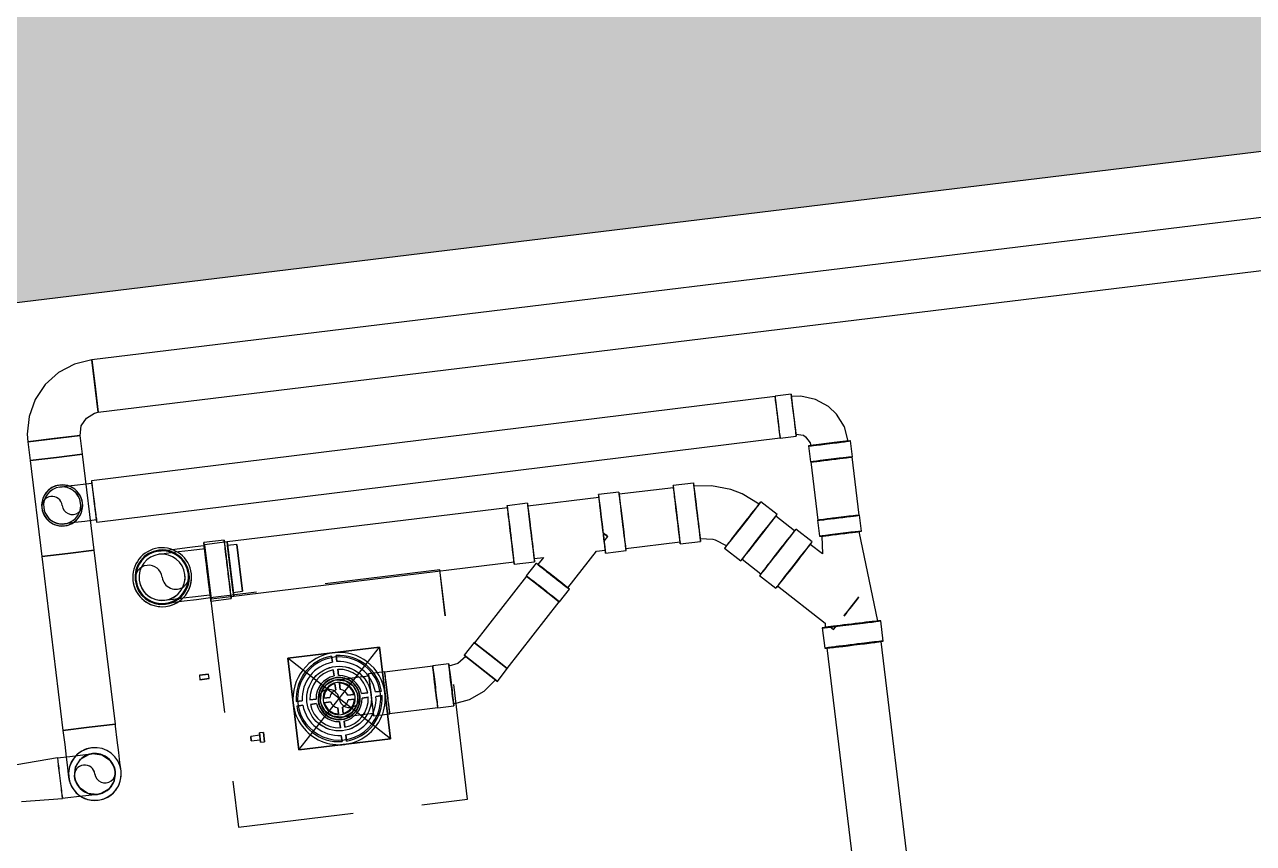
# Model space of a CAD drawing. Header units: inches. Extents: x 400392 to 401495, y 4543971 to 4544133.
# Drawn here: x 400463.047 to 400465.709, y 4544095.496 to 4544097.269 of the extents above; entities that cross this region are included whole.
import ezdxf

# ---------------------------------------------------------------- set-up
doc = ezdxf.new("R2010")
doc.units = ezdxf.units.IN
doc.header["$MEASUREMENT"] = 0
doc.linetypes.add('CIZGI', pattern=[0.4, 0.25, -0.15])
doc.layers.add('A-DETL-GENF', color=92, linetype='Continuous', lineweight=9)
for name, color, linetype in [('kolon tarama prota', 252, 'Continuous'), ('perde prota', 1, 'Continuous'), ('PRT-MI-a_fit_drainage', 10, 'Continuous'), ('st-s_level (kot)', 6, 'Continuous')]:
    doc.layers.add(name, color=color, linetype=linetype)
doc.styles.add('OLCU', font='romanstw.shx')

# ---------------------------------------------------------------- blocks, each defined once
blk = doc.blocks.new('+24.06 mekanik')
at = {"layer": 'kolon tarama prota', "color": 253}
for p, q in [((2923.8, 171092.6), (2925.5, 165604.4)), ((3039.8, 165604.4), (3038.1, 171092.6)), ((3736.5, 167232.4), (3692.1, 167232.4)), ((3332.5, 167214.5), (3297.5, 167214.5)), ((3459.6, 167213.7), (3332.5, 167213.7)), ((3494.6, 167214.5), (3459.6, 167214.5)), ((3692.1, 167225.8), (3494.6, 167209.6)), ((4618.2, 167227.7), (3736.5, 167227.7)), ((3494.6, 167127.7), (3533.2, 167124.5)), ((3533.2, 167124.6), (3509.4, 167100.7)), ((3692.4, 167134.8), (3691.8, 167134.6)), ((3692.1, 167121.8), (3698.5, 167128.3)), ((3182, 167098.8), (3182, 167063.8)), ((3273.6, 167063.9), (3273.5, 167098.9)), ((3297.5, 167122.9), (3332.5, 167122.9)), ((3332.5, 167123.7), (3459.6, 167123.7)), ((3459.6, 167122.9), (3494.6, 167122.9)), ((3504.7, 167105.4), (3473.3, 167074)), ((3590.2, 167019.9), (3682.6, 167112.3)), ((3682.6, 167112.3), (3692.1, 167111.5)), ((3692.1, 167104.9), (3736.5, 167104.9)), ((3736.5, 167109.7), (4618.2, 167109.7)), ((3182.8, 167063.8), (3185.3, 165572.3)), ((3275.3, 165572.5), (3272.8, 167063.9)), ((3476.6, 167070.6), (3439.9, 167033.9)), ((3436.6, 167037.3), (3405.2, 167005.9)), ((3563.4, 166983.8), (3594.9, 167015.2)), ((3523.4, 166950.5), (3560.1, 166987.2)), ((3495.3, 166915.7), (3526.7, 166947.1)), ((3347.2, 166865.9), (3347.2, 166821.5)), ((3474.7, 166821.5), (3474.7, 166865.9)), ((3351.9, 166821.5), (3351.9, 166703.1)), ((3469.9, 166703.1), (3469.9, 166821.5)), ((3347.2, 166703.1), (3347.2, 166658.6)), ((3474.7, 166658.6), (3474.7, 166703.1)), ((3353.8, 166658.6), (3353.8, 166503.7)), ((3430.9, 166658.9), (3430.7, 166658.3)), ((3449, 166658.6), (3439.9, 166667.7)), ((3468.1, 166639.5), (3468.1, 166658.6)), ((3539.6, 166568.1), (3468.1, 166639.5)), ((3567.7, 166546.7), (3543, 166571.5)), ((3535.3, 166514.4), (3567.2, 166546.2)), ((3567.2, 166546.2), (3535.3, 166514.4)), ((3696.8, 166416.5), (3567.2, 166546.2)), ((3468, 166523.7), (3481.6, 166510.1)), ((3468.1, 166503.7), (3468.1, 166523.7)), ((3503.5, 166482.5), (3535.3, 166514.4)), ((3535.3, 166514.4), (3503.5, 166482.5)), ((3347.2, 166503.7), (3347.2, 166459.3)), ((3474.7, 166459.3), (3474.7, 166503.7)), ((3478.2, 166506.7), (3503, 166482)), ((3351.9, 166459.3), (3351.9, 165841.7)), ((3469.9, 165841.7), (3469.9, 166459.3)), ((3503.5, 166482.5), (3633.2, 166352.9)), ((3697.4, 166417.1), (3632.6, 166352.3)), ((3632.6, 166352.3), (3697.4, 166417.1)), ((3665, 166384.7), (3696.8, 166416.5)), ((3696.8, 166416.5), (3665, 166384.7)), ((3722.1, 166392.3), (3697.4, 166417.1)), ((3633.2, 166352.9), (3665, 166384.7)), ((3665, 166384.7), (3633.2, 166352.9)), ((3722.1, 166392.3), (3657.4, 166327.6)), ((3657.4, 166327.6), (3722.1, 166392.3)), ((3718.7, 166388.9), (3660.8, 166331)), ((3660.8, 166331), (3718.7, 166388.9)), ((3632.6, 166352.3), (3657.4, 166327.6)), ((3672, 166292.3), (3672, 166257.3)), ((3763.6, 166257.3), (3763.6, 166292.3)), ((3672.8, 166257.3), (3672.8, 166152.4)), ((3762.8, 166152.4), (3762.8, 166257.3)), ((3817.8, 166147.6), (3617.8, 166147.6)), ((3617.8, 166147.6), (3617.8, 165947.6)), ((3617.8, 165947.6), (3617.8, 166147.6)), ((3617.8, 166147.6), (3817.8, 166147.6)), ((3617.8, 166147.6), (3617.8, 166147.6)), ((3672, 166152.4), (3672, 166117.4)), ((3712.8, 166140.8), (3712.8, 166127.5)), ((3712.8, 166127.5), (3712.8, 166140.8)), ((3712.8, 166140.8), (3712.8, 166140.8)), ((3722.8, 166127.5), (3722.8, 166140.8)), ((3722.8, 166140.8), (3722.8, 166127.5)), ((3722.8, 166140.8), (3722.8, 166140.8)), ((3763.6, 166117.4), (3763.6, 166152.4)), ((3817.8, 165947.6), (3817.8, 166147.6)), ((3817.8, 166147.6), (3817.8, 165947.6)), ((3817.8, 166147.6), (3817.8, 166147.6)), ((3712.8, 166127.5), (3712.8, 166127.5)), ((3722.8, 166127.5), (3722.8, 166127.5)), ((3712.8, 166110.8), (3712.8, 166097.4)), ((3712.8, 166097.4), (3712.8, 166110.8)), ((3712.8, 166110.8), (3712.8, 166110.8)), ((3712.8, 166097.4), (3712.8, 166097.4)), ((3717.8, 166093.4), (3717.8, 166093.4)), ((3722.8, 166097.4), (3722.8, 166110.8)), ((3722.8, 166110.8), (3722.8, 166097.4)), ((3722.8, 166110.8), (3722.8, 166110.8)), ((3722.8, 166097.4), (3722.8, 166097.4)), ((3712.8, 166080.6), (3712.8, 166067)), ((3712.8, 166067), (3712.8, 166080.6)), ((3712.8, 166080.6), (3712.8, 166080.6)), ((3712.8, 166067), (3712.8, 166067)), ((3722.8, 166067), (3722.8, 166080.6)), ((3722.8, 166080.6), (3722.8, 166067)), ((3722.8, 166080.6), (3722.8, 166080.6)), ((3722.8, 166067), (3722.8, 166067)), ((3637.9, 166052.6), (3624.6, 166052.6)), ((3624.6, 166052.6), (3637.9, 166052.6)), ((3624.6, 166052.6), (3624.6, 166052.6)), ((3624.6, 166042.6), (3637.9, 166042.6)), ((3637.9, 166042.6), (3624.6, 166042.6)), ((3624.6, 166042.6), (3624.6, 166042.6)), ((3637.9, 166052.6), (3637.9, 166052.6)), ((3637.9, 166042.6), (3637.9, 166042.6)), ((3668, 166052.6), (3654.6, 166052.6)), ((3654.6, 166052.6), (3668, 166052.6)), ((3654.6, 166052.6), (3654.6, 166052.6)), ((3654.6, 166042.6), (3668, 166042.6)), ((3668, 166042.6), (3654.6, 166042.6)), ((3654.6, 166042.6), (3654.6, 166042.6)), ((3668, 166052.6), (3668, 166052.6)), ((3668, 166042.6), (3668, 166042.6)), ((3698.4, 166052.6), (3684.8, 166052.6)), ((3684.8, 166052.6), (3698.4, 166052.6)), ((3684.8, 166052.6), (3684.8, 166052.6)), ((3684.8, 166042.6), (3698.4, 166042.6)), ((3698.4, 166042.6), (3684.8, 166042.6)), ((3684.8, 166042.6), (3684.8, 166042.6)), ((3698.4, 166052.6), (3698.4, 166052.6)), ((3698.4, 166042.6), (3698.4, 166042.6)), ((3750.7, 166052.6), (3737.1, 166052.6)), ((3737.1, 166052.6), (3750.7, 166052.6)), ((3737.1, 166052.6), (3737.1, 166052.6)), ((3737.1, 166042.6), (3750.7, 166042.6)), ((3750.7, 166042.6), (3737.1, 166042.6)), ((3737.1, 166042.6), (3737.1, 166042.6)), ((3750.7, 166052.6), (3750.7, 166052.6)), ((3750.7, 166042.6), (3750.7, 166042.6)), ((3780.9, 166052.6), (3767.5, 166052.6)), ((3767.5, 166052.6), (3780.9, 166052.6)), ((3767.5, 166052.6), (3767.5, 166052.6)), ((3767.5, 166042.6), (3780.9, 166042.6)), ((3780.9, 166042.6), (3767.5, 166042.6)), ((3767.5, 166042.6), (3767.5, 166042.6)), ((3780.9, 166052.6), (3780.9, 166052.6)), ((3780.9, 166042.6), (3780.9, 166042.6)), ((3811, 166052.6), (3797.6, 166052.6)), ((3797.6, 166052.6), (3811, 166052.6)), ((3797.6, 166052.6), (3797.6, 166052.6)), ((3797.6, 166042.6), (3811, 166042.6)), ((3811, 166042.6), (3797.6, 166042.6)), ((3797.6, 166042.6), (3797.6, 166042.6)), ((3811, 166052.6), (3811, 166052.6)), ((3811, 166042.6), (3811, 166042.6)), ((3712.8, 166028.3), (3712.8, 166014.7)), ((3712.8, 166014.7), (3712.8, 166028.3)), ((3712.8, 166028.3), (3712.8, 166028.3)), ((3712.8, 166014.7), (3712.8, 166014.7)), ((3722.8, 166014.7), (3722.8, 166028.3)), ((3722.8, 166028.3), (3722.8, 166014.7)), ((3722.8, 166028.3), (3722.8, 166028.3)), ((3722.8, 166014.7), (3722.8, 166014.7)), ((3712.8, 165997.9), (3712.8, 165984.5)), ((3712.8, 165984.5), (3712.8, 165997.9)), ((3712.8, 165997.9), (3712.8, 165997.9)), ((3712.8, 165984.5), (3712.8, 165984.5)), ((3717.8, 166001.8), (3717.8, 166001.8)), ((3722.8, 165984.5), (3722.8, 165997.9)), ((3722.8, 165997.9), (3722.8, 165984.5)), ((3722.8, 165997.9), (3722.8, 165997.9)), ((3722.8, 165984.5), (3722.8, 165984.5)), ((3712.8, 165967.8), (3712.8, 165954.4)), ((3712.8, 165954.4), (3712.8, 165967.8)), ((3712.8, 165967.8), (3712.8, 165967.8)), ((3712.8, 165954.4), (3712.8, 165954.4)), ((3722.8, 165954.4), (3722.8, 165967.8)), ((3722.8, 165967.8), (3722.8, 165954.4)), ((3722.8, 165967.8), (3722.8, 165967.8)), ((3722.8, 165954.4), (3722.8, 165954.4)), ((3617.8, 165947.6), (3817.8, 165947.6)), ((3817.8, 165947.6), (3617.8, 165947.6)), ((3617.8, 165947.6), (3617.8, 165947.6)), ((3817.8, 165947.6), (3817.8, 165947.6)), ((3771, 165876), (3771, 165867.3)), ((3791, 165876), (3771, 165876)), ((3771, 165876), (3791, 165876)), ((3791, 165867.3), (3791, 165876)), ((3352, 165847.7), (3352, 165798.6)), ((3352, 165847.7), (3411, 165847.7)), ((3411, 165847.7), (3352, 165847.7)), ((3360, 165868.2), (3360, 165847.7)), ((3462, 165868.2), (3360, 165868.2)), ((3360, 165868.2), (3462, 165868.2)), ((3462, 165847.7), (3360, 165847.7)), ((3360, 165847.7), (3462, 165847.7)), ((3411, 165847.7), (3470, 165847.7)), ((3470, 165847.7), (3411, 165847.7)), ((3462, 165847.7), (3462, 165868.2)), ((3470, 165798.6), (3470, 165847.7)), ((3791, 165867.3), (3771, 165867.3)), ((3771, 165867.3), (3791, 165867.3)), ((3776, 165867.3), (3776, 165847.7)), ((3786, 165867.3), (3776, 165867.3)), ((3776, 165867.3), (3786, 165867.3)), ((3786, 165847.7), (3776, 165847.7)), ((3776, 165847.7), (3786, 165847.7)), ((3786, 165847.7), (3786, 165867.3)), ((3347.2, 165841.7), (3347.2, 165797.2)), ((3474.7, 165797.2), (3474.7, 165841.7)), ((3352, 165798.6), (3411, 165798.6)), ((3411, 165798.6), (3352, 165798.6)), ((3410.9, 165798.6), (3410.9, 165798.6)), ((3410.9, 165798.6), (3410.9, 165798.6)), ((3411, 165798.6), (3470, 165798.6)), ((3470, 165798.6), (3411, 165798.6)), ((3641, 165773.2), (3631, 165773.2)), ((3631, 165753.2), (3631, 165773.2)), ((3631, 165773.2), (3631, 165753.2)), ((3641, 165753.2), (3641, 165773.2)), ((3641, 165773.2), (3641, 165753.2)), ((3631, 165753.2), (3641, 165753.2)), ((3347.2, 165698.8), (3347.2, 165698.8)), ((3474.7, 165698.8), (3474.7, 165698.8)), ((2925.5, 165604.4), (2982.6, 165604.4)), ((2982.6, 165604.4), (2925.5, 165604.4)), ((2925.5, 165604.4), (3039.8, 165604.4)), ((3039.8, 165604.4), (2925.5, 165604.4)), ((2982.6, 165604.4), (3039.8, 165604.4)), ((3039.8, 165604.4), (2982.6, 165604.4)), ((3125.7, 165559.6), (3084.7, 165559.6)), ((3084.7, 165559.6), (3084.7, 165502.5)), ((3084.7, 165502.5), (3084.7, 165559.6)), ((3084.7, 165445.3), (3084.7, 165559.6)), ((3084.7, 165559.6), (3084.7, 165445.3)), ((3335.1, 165559.7), (3125.7, 165559.6)), ((3125.7, 165559.6), (3125.8, 165502.5)), ((3125.8, 165502.5), (3125.7, 165559.6)), ((3714.2, 165559.8), (3335.1, 165559.7)), ((3335.1, 165559.7), (3335.2, 165502.5)), ((3335.2, 165502.5), (3335.1, 165559.7)), ((3714.2, 165559.8), (3714.2, 165502.7)), ((3714.2, 165502.7), (3714.2, 165559.8)), ((3084.7, 165502.5), (3084.7, 165445.3)), ((3084.7, 165445.3), (3084.7, 165502.5)), ((3125.8, 165502.5), (3125.8, 165445.3)), ((3125.8, 165445.3), (3125.8, 165502.5)), ((3125.8, 165502.5), (3125.8, 165502.5)), ((3125.8, 165502.5), (3125.8, 165502.5)), ((3335.2, 165502.5), (3335.2, 165502.5)), ((3335.2, 165502.5), (3335.2, 165502.5)), ((3335.2, 165502.5), (3335.2, 165445.4)), ((3335.2, 165445.4), (3335.2, 165502.5)), ((3714.2, 165502.7), (3714.2, 165445.5)), ((3714.2, 165445.5), (3714.2, 165502.7)), ((3714.2, 165502.7), (3714.2, 165502.7)), ((3714.2, 165502.7), (3714.2, 165502.7)), ((3084.7, 165445.3), (3125.8, 165445.3)), ((3125.8, 165445.3), (3335.2, 165445.4)), ((3335.2, 165445.4), (3714.2, 165445.5)), ((3771.7, 165426.7), (3776, 165337.7)), ((3856.4, 165337.7), (3860.6, 165426.7))]:
    blk.add_line(p, q, dxfattribs=at)
at = {"layer": 'kolon tarama prota', "color": 253, "flags": 128}
for points in [[(3297.5, 167209.6), (3265.5, 167204.9), (3236.2, 167191.1), (3218.2, 167176.2)], [(3218.2, 167176.2), (3199.3, 167150), (3188.7, 167119.5), (3186.8, 167098.8)], [(3276.9, 167119), (3291.1, 167127), (3297.5, 167127.7)], [(3268.7, 167098.9), (3273.3, 167114.6), (3276.9, 167119)], [(3409.8, 167001.2), (3383.2, 166967.9), (3370.6, 166944.3)], [(3370.6, 166944.3), (3357.6, 166903.7), (3353.8, 166865.9)], [(3474.8, 166897.5), (3490, 166919.7), (3490.6, 166920.4)], [(3468.1, 166865.9), (3472.8, 166892.4), (3474.8, 166897.5)], [(3758.7, 166292.3), (3754, 166328), (3740.1, 166361.2), (3718.7, 166388.9)], [(3660.8, 166331), (3673.1, 166312), (3676.8, 166292.3)], [(3676.8, 166047.6), (3676.8, 166052.3), (3676.8, 166065.8), (3676.8, 166086.3), (3676.8, 166111), (3676.8, 166117.4)], [(3758.7, 166117.4), (3758.7, 166092.1), (3758.7, 166070.3), (3758.7, 166054.9), (3758.7, 166047.9), (3758.7, 166047.6)], [(3676.8, 166047.6), (3681.5, 166066.6), (3694.4, 166081.3), (3712.7, 166088.3), (3717.8, 166088.6)], [(3717.8, 166088.6), (3736.8, 166083.9), (3751.4, 166071), (3758.4, 166052.7), (3758.7, 166047.6)], [(3717.8, 166006.7), (3698.8, 166011.3), (3684.1, 166024.3), (3677.1, 166042.5), (3676.8, 166047.6)], [(3758.7, 166047.6), (3754.1, 166028.6), (3741.1, 166014), (3722.8, 166007), (3717.8, 166006.7)], [(3353.8, 165698.8), (3353.8, 165703.5), (3353.8, 165717.3), (3353.8, 165738.7), (3353.8, 165765.8), (3353.8, 165795.9), (3353.8, 165797.2)], [(3360.9, 165798.6), (3360.9, 165768.3), (3360.9, 165740.8), (3360.9, 165718.7), (3360.9, 165704.2), (3360.9, 165698.7), (3360.9, 165698.6)], [(3460.9, 165698.6), (3460.9, 165703.4), (3460.9, 165717.1), (3460.9, 165738.5), (3460.9, 165765.6), (3460.9, 165795.9), (3460.9, 165798.6)], [(3468.1, 165797.2), (3468.1, 165767), (3468.1, 165739.7), (3468.1, 165718), (3468.1, 165703.9), (3468.1, 165698.8), (3468.1, 165698.8)], [(2925.5, 165604.4), (2930.2, 165565.9), (2944.2, 165529.6), (2966.5, 165497.8), (2995.8, 165472.4), (3030.5, 165454.8), (3068.3, 165446.2), (3084.7, 165445.3)], [(3084.7, 165559.6), (3064.7, 165564.3), (3048.9, 165577.3), (3040.6, 165596.1), (3039.8, 165604.4)], [(3190.3, 165502.4), (3190.2, 165507.2), (3190.2, 165520.7), (3190.2, 165541.1), (3190.1, 165565.9), (3190.1, 165572.4)], [(3270.6, 165572.5), (3270.6, 165547.2), (3270.6, 165525.3), (3270.7, 165509.9), (3270.7, 165502.9), (3270.7, 165502.6)], [(3816.2, 165559.8), (3811.5, 165559.8), (3797.7, 165559.8), (3776.2, 165559.8), (3749, 165559.8), (3718.6, 165559.8), (3714.2, 165559.8)], [(3771.8, 165502.7), (3776.4, 165522.5), (3789.5, 165538.2), (3808.2, 165546.4), (3816.2, 165547.1)], [(3816.2, 165547.1), (3836.1, 165542.5), (3851.7, 165529.4), (3859.9, 165510.7), (3860.7, 165502.7)], [(3771.7, 165426.7), (3771.8, 165453.2), (3771.8, 165476.3), (3771.8, 165493.2), (3771.8, 165501.8), (3771.8, 165502.7)], [(3816.2, 165458.2), (3796.4, 165462.9), (3780.7, 165476), (3772.5, 165494.6), (3771.8, 165502.7)], [(3860.7, 165502.7), (3856, 165482.8), (3842.9, 165467.2), (3824.2, 165459), (3816.2, 165458.2)], [(3860.7, 165502.7), (3860.7, 165498), (3860.7, 165484.4), (3860.7, 165463.7), (3860.6, 165438.3), (3860.6, 165426.7)], [(3714.2, 165445.5), (3744.9, 165445.5), (3772.8, 165445.5), (3795.2, 165445.5), (3810.1, 165445.5), (3816.1, 165445.5), (3816.2, 165445.5)]]:
    blk.add_lwpolyline(points, dxfattribs=at)
at = {"layer": 'kolon tarama prota', "color": 253}
for centre, radius, start, end in [((3717.8, 166047.6), 100, 90.0009, 270.0009), ((3717.8, 166047.6), 100, 90.0009, 270.0009), ((3717.8, 166047.6), 93.3, 93.0717, 176.93), ((3717.8, 166047.6), 93.3, 93.0717, 176.93), ((3717.8, 166047.6), 100, 270.0009, 90.0009), ((3717.8, 166047.6), 100, 270.0009, 90.0009), ((3717.8, 166047.6), 93.3, 3.0717, 86.93), ((3717.8, 166047.6), 93.3, 3.0717, 86.93), ((3717.8, 166047.6), 90, 90.0009, 270.0009), ((3717.8, 166047.6), 90, 90.0009, 270.0009), ((3717.8, 166047.6), 80, 93.5842, 176.4175), ((3717.8, 166047.6), 80, 93.5842, 176.4175), ((3717.8, 166047.6), 90, 270.0009, 90.0009), ((3717.8, 166047.6), 90, 270.0009, 90.0009), ((3717.8, 166047.6), 80, 3.5842, 86.4175), ((3717.8, 166047.6), 80, 3.5842, 86.4175), ((3717.8, 166047.6), 63.3, 94.5289, 175.4728), ((3717.8, 166047.6), 63.3, 94.5289, 175.4728), ((3717.8, 166047.6), 50, 95.74, 174.2617), ((3717.8, 166047.6), 50, 95.74, 174.2617), ((3717.8, 166047.6), 45.8, 90.0009, 270.0009), ((3717.8, 166047.6), 45.8, 90.0009, 270.0009), ((3717.8, 166047.6), 45, 0, 180), ((3717.8, 166047.6), 41, 90.0009, 270.0009), ((3717.8, 166047.6), 45.8, 270.0009, 90.0009), ((3717.8, 166047.6), 45.8, 270.0009, 90.0009), ((3717.8, 166070.1), 22.5, 270, 90), ((3717.8, 166047.6), 41, 270.0009, 90.0009), ((3717.8, 166047.6), 63.3, 4.5289, 85.4728), ((3717.8, 166047.6), 63.3, 4.5289, 85.4728), ((3717.8, 166047.6), 50, 5.74, 84.2617), ((3717.8, 166047.6), 50, 5.74, 84.2617), ((3717.8, 166047.6), 35, 90.0009, 270.0009), ((3717.8, 166047.6), 35, 90.0009, 270.0009), ((3717.8, 166047.6), 33.3, 98.6278, 171.3739), ((3717.8, 166047.6), 33.3, 98.6278, 171.3739), ((3717.8, 166047.6), 20, 104.4784, 165.5234), ((3717.8, 166047.6), 20, 104.4784, 165.5234), ((3717.8, 166047.6), 35, 270.0009, 90.0009), ((3717.8, 166047.6), 35, 270.0009, 90.0009), ((3717.8, 166047.6), 33.3, 8.6278, 81.3739), ((3717.8, 166047.6), 33.3, 8.6278, 81.3739), ((3717.8, 166047.6), 20, 14.4784, 75.5234), ((3717.8, 166047.6), 20, 14.4784, 75.5234), ((3717.8, 166047.6), 93.3, 183.0717, 266.93), ((3717.8, 166047.6), 93.3, 183.0717, 266.93), ((3717.8, 166047.6), 80, 183.5842, 266.4175), ((3717.8, 166047.6), 80, 183.5842, 266.4175), ((3717.8, 166047.6), 63.3, 184.5289, 265.4728), ((3717.8, 166047.6), 63.3, 184.5289, 265.4728), ((3717.8, 166047.6), 50, 185.74, 264.2617), ((3717.8, 166047.6), 50, 185.74, 264.2617), ((3717.8, 166047.6), 45, 180, 0), ((3717.8, 166047.6), 33.3, 188.6278, 261.3739), ((3717.8, 166047.6), 33.3, 188.6278, 261.3739), ((3717.8, 166025.1), 22.5, 90, 270), ((3717.8, 166047.6), 20, 194.4784, 255.5234), ((3717.8, 166047.6), 20, 194.4784, 255.5234), ((3717.8, 166047.6), 33.3, 278.6278, 351.3739), ((3717.8, 166047.6), 20, 284.4784, 345.5234), ((3717.8, 166047.6), 63.3, 274.5289, 355.4728), ((3717.8, 166047.6), 50, 275.74, 354.2617), ((3717.8, 166047.6), 93.3, 273.0717, 356.93), ((3717.8, 166047.6), 80, 273.5842, 356.4175), ((3717.8, 166047.6), 50, 275.74, 354.2617), ((3717.8, 166047.6), 63.3, 274.5289, 355.4728), ((3717.8, 166047.6), 80, 273.5842, 356.4175), ((3717.8, 166047.6), 93.3, 273.0717, 356.93), ((3717.8, 166047.6), 20, 284.4784, 345.5234), ((3717.8, 166047.6), 33.3, 278.6278, 351.3739), ((3410.9, 165698.8), 63.8, 90.0004, 270.0004), ((3410.9, 165698.8), 63.8, 90.0004, 270.0004), ((3410.9, 165698.8), 59, 0, 180), ((3410.9, 165698.8), 57.2, 90.0004, 270.0004), ((3410.9, 165698.6), 50, 90.0024, 270.0024), ((3410.9, 165698.8), 63.8, 270.0004, 90.0004), ((3410.9, 165698.8), 63.8, 270.0004, 90.0004), ((3410.9, 165728.3), 29.5, 270, 90), ((3410.9, 165698.8), 57.1, 270.0004, 90.0004), ((3410.9, 165698.6), 50, 270.0024, 90.0024), ((3410.9, 165698.8), 59, 180, 0), ((3410.9, 165669.3), 29.5, 90, 270), ((3816.2, 165502.7), 57.1, 0.0179, 180.0179), ((3816.2, 165502.7), 57.2, 90.0179, 270.0179), ((3816.2, 165502.7), 57.2, 270.0179, 90.0179), ((3230.5, 165502.5), 44.5, 0, 180), ((3230.5, 165502.5), 44.4, 0.0179, 180.0179), ((3230.5, 165502.5), 44.5, 0, 180), ((3230.5, 165502.5), 40.2, 90.097, 270.097), ((3230.5, 165502.5), 40.2, 0, 180), ((3230.5, 165502.5), 40.2, 270.097, 90.097), ((3230.5, 165524.7), 22.2, 270, 90), ((3816.2, 165502.7), 44.5, 0, 180), ((3816.2, 165502.7), 44.4, 90.0179, 270.0179), ((3816.2, 165502.7), 44.5, 89.9951, 269.9951), ((3816.2, 165524.9), 22.2, 270, 90), ((3816.2, 165502.7), 44.5, 270.0179, 90.0179), ((3816.2, 165502.7), 44.4, 269.9951, 89.9951), ((3230.5, 165502.5), 44.4, 180, 0), ((3230.5, 165502.5), 44.5, 180.0179, 0.0179), ((3230.5, 165502.5), 44.4, 180, 0), ((3230.5, 165502.5), 40.2, 180, 0), ((3230.5, 165480.3), 22.2, 90, 270), ((3816.2, 165502.7), 57.1, 180.0179, 0.0179), ((3816.2, 165502.7), 44.5, 180, 0), ((3816.2, 165480.5), 22.2, 90, 270)]:
    blk.add_arc(centre, radius, start, end, dxfattribs=at)
for centre, major_axis, ratio, start_param, end_param in [((3692.1, 167168.7), (0, 63.8), 0.01, 0.004142, 3.145735), ((3692.1, 167168.7), (0, 63.8), 0.01, 3.145735, 6.287327), ((3736.5, 167168.7), (0, 63.8), 0.01, 0.004142, 3.145735), ((3736.5, 167168.7), (0, 63.8), 0.01, 3.145735, 6.287327), ((3297.5, 167168.7), (0, 45.8), 0.009802, 0.010049, 3.151642), ((3297.5, 167168.7), (0, 41), 0.009802, 0.010049, 3.151642), ((3297.5, 167168.7), (0, 45.8), 0.009802, 3.151642, 6.293235), ((3297.5, 167168.7), (0, 41), 0.009802, 3.151642, 6.293235), ((3332.5, 167168.7), (0, 45.8), 0.009802, 0.010049, 3.151642), ((3332.5, 167168.7), (0, 45), 0.009802, 0, 1.570796), ((3332.5, 167168.7), (0, 45.8), 0.009802, 3.151642, 6.293235), ((3332.5, 167168.7), (0, 45), 0.009802, 4.712389, 6.283185), ((3459.6, 167168.7), (0, 45.8), 0.01, 0.004142, 3.145735), ((3459.6, 167168.7), (0, 45), 0.009802, 0, 1.570796), ((3459.6, 167168.7), (0, 45.8), 0.01, 3.145735, 6.287327), ((3459.6, 167168.7), (0, 45), 0.009802, 4.712389, 6.283185), ((3494.6, 167168.7), (0, 45.8), 0.01, 0.004142, 3.145735), ((3494.6, 167168.7), (0, 45.8), 0.01, 3.145735, 6.287327), ((3736.5, 167168.7), (0, 59), 0.01, 0, 1.570796), ((3736.5, 167168.7), (0, 59), 0.01, 4.712389, 6.283185), ((3658.1, 167168.7), (-40.4, 40.4), 0.009999, 0.975075, 1.912132), ((3658.1, 167168.7), (-40.4, 40.4), 0.009999, 4.362769, 5.299826), ((3332.5, 167168.7), (0, 45), 0.009802, 1.570796, 3.141593), ((3332.5, 167168.7), (0, 45), 0.009802, 3.141593, 4.712389), ((3459.6, 167168.7), (0, 45), 0.009802, 1.570796, 3.141593), ((3459.6, 167168.7), (0, 45), 0.009802, 3.141593, 4.712389), ((3736.5, 167168.7), (0, 59), 0.01, 1.570796, 3.141593), ((3736.5, 167168.7), (0, 59), 0.01, 3.141593, 4.712389), ((3658.1, 167168.7), (-40.4, 40.4), 0.009999, 2.565254, 3.13745), ((3658.1, 167168.7), (-40.4, 40.4), 0.009999, 3.13745, 3.709646), ((3227.8, 167098.9), (45.8, 0.1), 0.010033, 3.131774, 6.273367), ((3227.8, 167098.9), (45.8, 0.1), 0.010033, 6.273367, 9.414959), ((3227.8, 167098.9), (41, 0.1), 0.010033, 3.131774, 6.273367), ((3227.8, 167098.9), (41, 0.1), 0.010033, 6.273367, 9.414959), ((3549.8, 167060.3), (-45.1, 45.1), 0.009999, 6.279043, 9.420636), ((3549.8, 167060.3), (-45.1, 45.1), 0.009999, 3.13745, 6.279043), ((3549.8, 167060.3), (-40.4, 40.4), 0.009999, 6.279043, 9.420636), ((3549.8, 167060.3), (-40.4, 40.4), 0.009999, 3.13745, 6.279043), ((3518.3, 167028.9), (-45.1, 45.1), 0.009999, 6.279043, 9.420636), ((3518.3, 167028.9), (-45.1, 45.1), 0.009999, 3.13745, 6.279043), ((3518.3, 167028.9), (-41.7, 41.7), 0.01, 4.712389, 6.283185), ((3227.8, 167063.9), (45.8, 0.1), 0.010033, 3.131774, 6.273367), ((3227.8, 167063.9), (45.8, 0.1), 0.010033, 6.273367, 9.414959), ((3227.8, 167063.9), (45, 0.1), 0.010031, 1.570796, 3.141593), ((3227.8, 167063.9), (45, 0.1), 0.010031, 3.141593, 4.712389), ((3227.8, 167063.9), (45, 0.1), 0.010031, 0, 1.570796), ((3227.8, 167063.9), (45, 0.1), 0.010031, 4.712389, 6.283185), ((3518.3, 167028.9), (-41.7, 41.7), 0.01, 0, 1.570796), ((3481.7, 166992.2), (-45.1, 45.1), 0.01, 0.003802, 3.145395), ((3481.7, 166992.2), (-45.1, 45.1), 0.01, 3.145395, 6.286987), ((3481.7, 166992.2), (-41.7, 41.7), 0.01, 0, 1.570796), ((3481.7, 166992.2), (-41.7, 41.7), 0.01, 4.712389, 6.283185), ((3518.3, 167028.9), (-41.7, 41.7), 0.01, 1.570796, 3.141593), ((3518.3, 167028.9), (-41.7, 41.7), 0.01, 3.141593, 4.712389), ((3450.2, 166960.8), (-45.1, 45.1), 0.01, 0.003802, 3.145395), ((3450.2, 166960.8), (-45.1, 45.1), 0.01, 3.145395, 6.286987), ((3450.2, 166960.8), (-40.4, 40.4), 0.01, 0.003802, 3.145395), ((3450.2, 166960.8), (-40.4, 40.4), 0.01, 3.145395, 6.286987), ((3481.7, 166992.2), (-41.7, 41.7), 0.01, 1.570796, 3.141593), ((3481.7, 166992.2), (-41.7, 41.7), 0.01, 3.141593, 4.712389), ((3410.9, 166865.9), (63.8, 0), 0.009759, 3.13721, 6.278803), ((3410.9, 166865.9), (63.8, 0), 0.009759, 6.278803, 9.420396), ((3410.9, 166865.9), (57.1, 0), 0.009759, 3.13721, 6.278803), ((3410.9, 166865.9), (57.1, 0), 0.009759, 6.278803, 9.420396), ((3410.9, 166821.5), (63.8, 0), 0.009759, 3.13721, 6.278803), ((3410.9, 166821.5), (63.8, 0), 0.009759, 6.278803, 9.420396), ((3410.9, 166821.5), (59, 0), 0.009759, 1.570796, 3.141593), ((3410.9, 166821.5), (59, 0), 0.009759, 3.141593, 4.712389), ((3410.9, 166821.5), (59, 0), 0.009759, 0, 1.570796), ((3410.9, 166821.5), (59, 0), 0.009759, 4.712389, 6.283185), ((3410.9, 166703.1), (63.8, 0), 0.009759, 3.13721, 6.278803), ((3410.9, 166703.1), (63.8, 0), 0.009759, 6.278803, 9.420396), ((3410.9, 166703.1), (59, 0), 0.009759, 1.570796, 3.141593), ((3410.9, 166703.1), (59, 0), 0.009759, 3.141593, 4.712389), ((3410.9, 166703.1), (59, 0), 0.009759, 0, 1.570796), ((3410.9, 166703.1), (59, 0), 0.009759, 4.712389, 6.283185), ((3410.9, 166658.6), (63.8, 0), 0.009759, 3.13721, 6.278803), ((3410.9, 166658.6), (63.8, 0), 0.009759, 6.278803, 9.420396), ((3410.9, 166658.6), (57.1, 0), 0.009759, 3.13721, 6.278803), ((3410.9, 166658.6), (57.1, 0), 0.009759, 6.278803, 9.420396), ((3410.9, 166638.8), (29, 29), 0.003802, 5.458536, 6.273186), ((3410.9, 166638.8), (29, 29), 0.003802, 6.273186, 7.087836), ((3510.6, 166539.1), (32.4, 32.4), 0.003802, 3.131593, 6.273186), ((3510.6, 166539.1), (32.4, 32.4), 0.003802, 6.273186, 9.414778), ((3510.6, 166539.1), (29, 29), 0.003802, 6.273186, 9.414778), ((3510.6, 166539.1), (29, 29), 0.003802, 3.131593, 6.273186), ((3535.3, 166514.4), (32.4, 32.4), 0.003802, 3.131593, 6.273186), ((3535.3, 166514.4), (32.4, 32.4), 0.003802, 6.273186, 9.414778), ((3410.9, 166503.7), (63.8, 0), 0.009759, 3.13721, 6.278803), ((3410.9, 166503.7), (63.8, 0), 0.009759, 6.278803, 9.420396), ((3410.9, 166503.7), (57.1, 0), 0.009759, 3.13721, 6.278803), ((3410.9, 166503.7), (57.1, 0), 0.009759, 6.278803, 9.420396), ((3410.9, 166459.3), (63.8, 0), 0.009759, 3.13721, 6.278803), ((3410.9, 166459.3), (63.8, 0), 0.009759, 6.278803, 9.420396), ((3410.9, 166459.3), (59, 0), 0.009759, 1.570796, 3.141593), ((3410.9, 166459.3), (59, 0), 0.009759, 3.141593, 4.712389), ((3410.9, 166459.3), (59, 0), 0.009759, 0, 1.570796), ((3410.9, 166459.3), (59, 0), 0.009759, 4.712389, 6.283185), ((3717.8, 166292.3), (45.8, 0), 0.018731, 3.122864, 6.264456), ((3717.8, 166292.3), (45.8, 0), 0.018731, 6.264456, 9.406049), ((3717.8, 166292.3), (41, 0), 0.018731, 3.122864, 6.264456), ((3717.8, 166292.3), (41, 0), 0.018731, 6.264456, 9.406049), ((3717.8, 166257.3), (45.8, 0), 0.018731, 3.122864, 6.264456), ((3717.8, 166257.3), (45.8, 0), 0.018731, 6.264456, 9.406049), ((3717.8, 166257.3), (45, 0), 0.01, 1.570796, 3.141593), ((3717.8, 166257.3), (45, 0), 0.01, 3.141593, 4.712389), ((3717.8, 166257.3), (45, 0), 0.01, 0, 1.570796), ((3717.8, 166257.3), (45, 0), 0.01, 4.712389, 6.283185), ((3717.8, 166152.4), (45.8, 0), 0.01, 1.570796, 4.712389), ((3717.8, 166152.4), (45, 0), 0.01, 1.570796, 3.141593), ((3717.8, 166152.4), (45, 0), 0.01, 3.141593, 4.712389), ((3717.8, 166152.4), (45, 0), 0.01, 0, 1.570796), ((3717.8, 166152.4), (45.8, 0), 0.01, 4.712389, 7.853982), ((3717.8, 166152.4), (45, 0), 0.01, 4.712389, 6.283185), ((3717.8, 166117.4), (45.8, 0), 0.01, 1.570796, 4.712389), ((3717.8, 166117.4), (41, 0), 0.01, 1.570796, 4.712389), ((3717.8, 166117.4), (45.8, 0), 0.01, 4.712389, 7.853982), ((3717.8, 166117.4), (41, 0), 0.01, 4.712389, 7.853982), ((3410.9, 165841.7), (63.8, 0), 0.009759, 1.570796, 4.712389), ((3410.9, 165841.7), (59, 0), 0.009759, 1.570796, 3.141593), ((3410.9, 165841.7), (59, 0), 0.009759, 3.141593, 4.712389), ((3410.9, 165841.7), (63.8, 0), 0.009759, 4.712389, 7.853982), ((3410.9, 165841.7), (59, 0), 0.009759, 0, 1.570796), ((3410.9, 165841.7), (59, 0), 0.009759, 4.712389, 6.283185), ((3410.9, 165797.2), (63.8, 0), 0.009759, 1.570796, 4.712389), ((3410.9, 165797.2), (57.1, 0), 0.009759, 1.570796, 4.712389), ((3410.9, 165797.2), (57.1, 0), 0.009759, 4.712389, 7.853982), ((3410.9, 165797.2), (63.8, 0), 0.009759, 4.712389, 7.853982), ((3230.3, 165572.4), (45, 0.1), 0.010031, 1.570796, 3.141593), ((3230.3, 165572.4), (45, 0.1), 0.010031, 3.141593, 4.712389), ((3230.3, 165572.4), (40.2, 0.1), 0.010033, 1.570796, 4.712389), ((3230.3, 165572.4), (45, 0.1), 0.010031, 0, 1.570796), ((3230.3, 165572.4), (40.2, 0.1), 0.010033, 4.712389, 7.853982), ((3230.3, 165572.4), (45, 0.1), 0.010031, 4.712389, 6.283185), ((3816.2, 165426.7), (-44.4, 0), 0.01239, 4.712389, 7.853982), ((3816.2, 165426.7), (-44.4, 0), 0.01239, 1.570796, 4.712389)]:
    blk.add_ellipse(centre, major_axis=major_axis, ratio=ratio, start_param=start_param, end_param=end_param, dxfattribs=at)
blk = doc.blocks.new('YER SUZGECI_20x20')
at = {"color": 2}
blk.add_lwpolyline([(-20, 0), (0, 0), (0, 20), (-20, 20)], close=True, dxfattribs=at)
for points in [[(0, 20), (-20, 0)], [(-20, 20), (0, 0)]]:
    blk.add_lwpolyline(points, dxfattribs=at)
blk.add_circle((-10, 10), 7, dxfattribs=at)
blk = doc.blocks.new('A$C1a5ef8c2')
at = {"layer": 'kolon tarama prota'}
h = blk.add_hatch(color=256, dxfattribs=at)
h.dxf.hatch_style = 1
h.paths.add_polyline_path([(85.5393, 125.2701), (67.9684, 123.1364), (67.9201, 123.5334), (67.126, 123.437), (67.1742, 123.0399), (61.5158, 122.3528), (61.4675, 122.7498), (60.6734, 122.6534), (60.7216, 122.2563), (43.1507, 120.1225), (43.3315, 118.6335), (84.231, 123.6003), (91.7881, 61.3702), (93.5261, 59.5015), (93.2184, 62.0348)])
at = {"layer": 'perde prota'}
blk.add_lwpolyline([(60.7216, 122.2563), (43.1507, 120.1225), (43.3315, 118.6335), (84.231, 123.6003), (91.7881, 61.3702), (93.5261, 59.5015), (85.5393, 125.2701), (67.9684, 123.1364), (67.9201, 123.5334), (67.126, 123.437), (67.1742, 123.0399), (61.5158, 122.3528), (61.4675, 122.7498), (60.6734, 122.6534)], close=True, dxfattribs=at)
at = {"layer": 'PRT-MI-a_fit_drainage', "color": 2, "linetype": 'CIZGI'}
blk.add_lwpolyline([(72.3543, 121.4678), (71.858, 121.4076), (71.9182, 120.9112), (72.4146, 120.9715)], close=True, dxfattribs=at)
at = {"layer": 'A-DETL-GENF', "xscale": 0.001000000000024428, "yscale": 0.001000000000024428, "zscale": 0.001000000000024428, "rotation": 276.923993958082}
blk.add_blockref('+24.06 mekanik', (-93.1485, 104.8627), dxfattribs=at)
at = {"layer": 'PRT-MI-a_fit_drainage', "color": 2, "xscale": 0.01000000000024428, "yscale": 0.01000000000024428, "zscale": 0.01000000000024428, "rotation": 186.9239939582147}
blk.add_blockref('YER SUZGECI_20x20', (72.025, 121.2767), dxfattribs=at)
at = {"layer": 'st-s_level (kot)', "color": 6, "style": 'OLCU', "width": 0.8}
for tag, p, rotation in [('D=60', (41.417, 99.58), 312.924), ('D=60', (34.9138, 96.8807), 312.924), ('D=60', (41.724, 89.5581), 312.924), ('D=60', (74.0724, 82.3654), 276.924), ('D=90', (58.4517, 80.8935), 312.924), ('D=60', (82.07, 73.7683), 276.924), ('D=60', (66.1695, 72.6971), 312.924), ('D=60', (59.5286, 70.1463), 312.924), ('D=60', (74.283, 63.9141), 312.924), ('D=60', (67.5232, 61.5504), 312.924), ('D=60', (81.9052, 55.7777), 312.924), ('D=60', (75.5177, 52.9544), 312.924), ('D=60', (83.5123, 44.3585), 312.924), ('D=60', (93.8675, 42.9534), 312.924), ('D=60', (102.2344, 34.1872), 312.924), ('D=60', (95.2184, 31.8097), 312.924), ('D=60', (99.2876, 27.6643), 312.924), ('+22.51', (112.2287, 23.9348), 312.924), ('+20.81', (108.552, 21.4997), 312.924), ('D=80', (97.1167, 17.5258), 312.924)]:
    blk.add_attdef(tag, p, '', height=0.2, rotation=rotation, dxfattribs=at)

msp = doc.modelspace()

# ---------------------------------------------------------------- hatches: boundary and pattern name
at = {"layer": 'kolon tarama prota'}
h = msp.add_hatch(color=256, dxfattribs=at)
h.dxf.hatch_style = 1
h.paths.add_polyline_path([(400477.1316, 4544099.8903), (400459.5606, 4544097.7565), (400459.5124, 4544098.1536), (400458.7183, 4544098.0571), (400458.7665, 4544097.6601), (400453.1081, 4544096.9729), (400453.0598, 4544097.37), (400452.2657, 4544097.2735), (400452.3139, 4544096.8765), (400434.743, 4544094.7427), (400434.9238, 4544093.2536), (400475.8233, 4544098.2204), (400483.3804, 4544035.9903), (400485.1184, 4544034.1216), (400484.8107, 4544036.655)])

# ---------------------------------------------------------------- linework, layer by layer
at = {"layer": 'perde prota'}
msp.add_lwpolyline([(400452.3139, 4544096.8765), (400434.743, 4544094.7427), (400434.9238, 4544093.2536), (400475.8233, 4544098.2204), (400483.3804, 4544035.9903), (400485.1184, 4544034.1216), (400477.1316, 4544099.8903), (400459.5606, 4544097.7565), (400459.5124, 4544098.1536), (400458.7183, 4544098.0571), (400458.7665, 4544097.6601), (400453.1081, 4544096.9729), (400453.0598, 4544097.37), (400452.2657, 4544097.2735)], close=True, dxfattribs=at)
at = {"layer": 'PRT-MI-a_fit_drainage', "color": 2, "linetype": 'CIZGI'}
msp.add_lwpolyline([(400463.9466, 4544096.088), (400463.4503, 4544096.0277), (400463.5105, 4544095.5313), (400464.0069, 4544095.5916)], close=True, dxfattribs=at)

# ---------------------------------------------------------------- block references
msp.add_blockref('A$C1a5ef8c2', (400391.5923, 4543974.6201))
at = {"layer": 'A-DETL-GENF', "xscale": 0.001000000000024428, "yscale": 0.001000000000024428, "zscale": 0.001000000000024428, "rotation": 276.923993958082}
msp.add_blockref('+24.06 mekanik', (400298.4438, 4544079.4828), dxfattribs=at)
at = {"layer": 'PRT-MI-a_fit_drainage', "color": 2, "xscale": 0.01000000000024428, "yscale": 0.01000000000024428, "zscale": 0.01000000000024428, "rotation": 186.9239939582147}
msp.add_blockref('YER SUZGECI_20x20', (400463.6173, 4544095.8969), dxfattribs=at)

doc.saveas('drawing.dxf')
